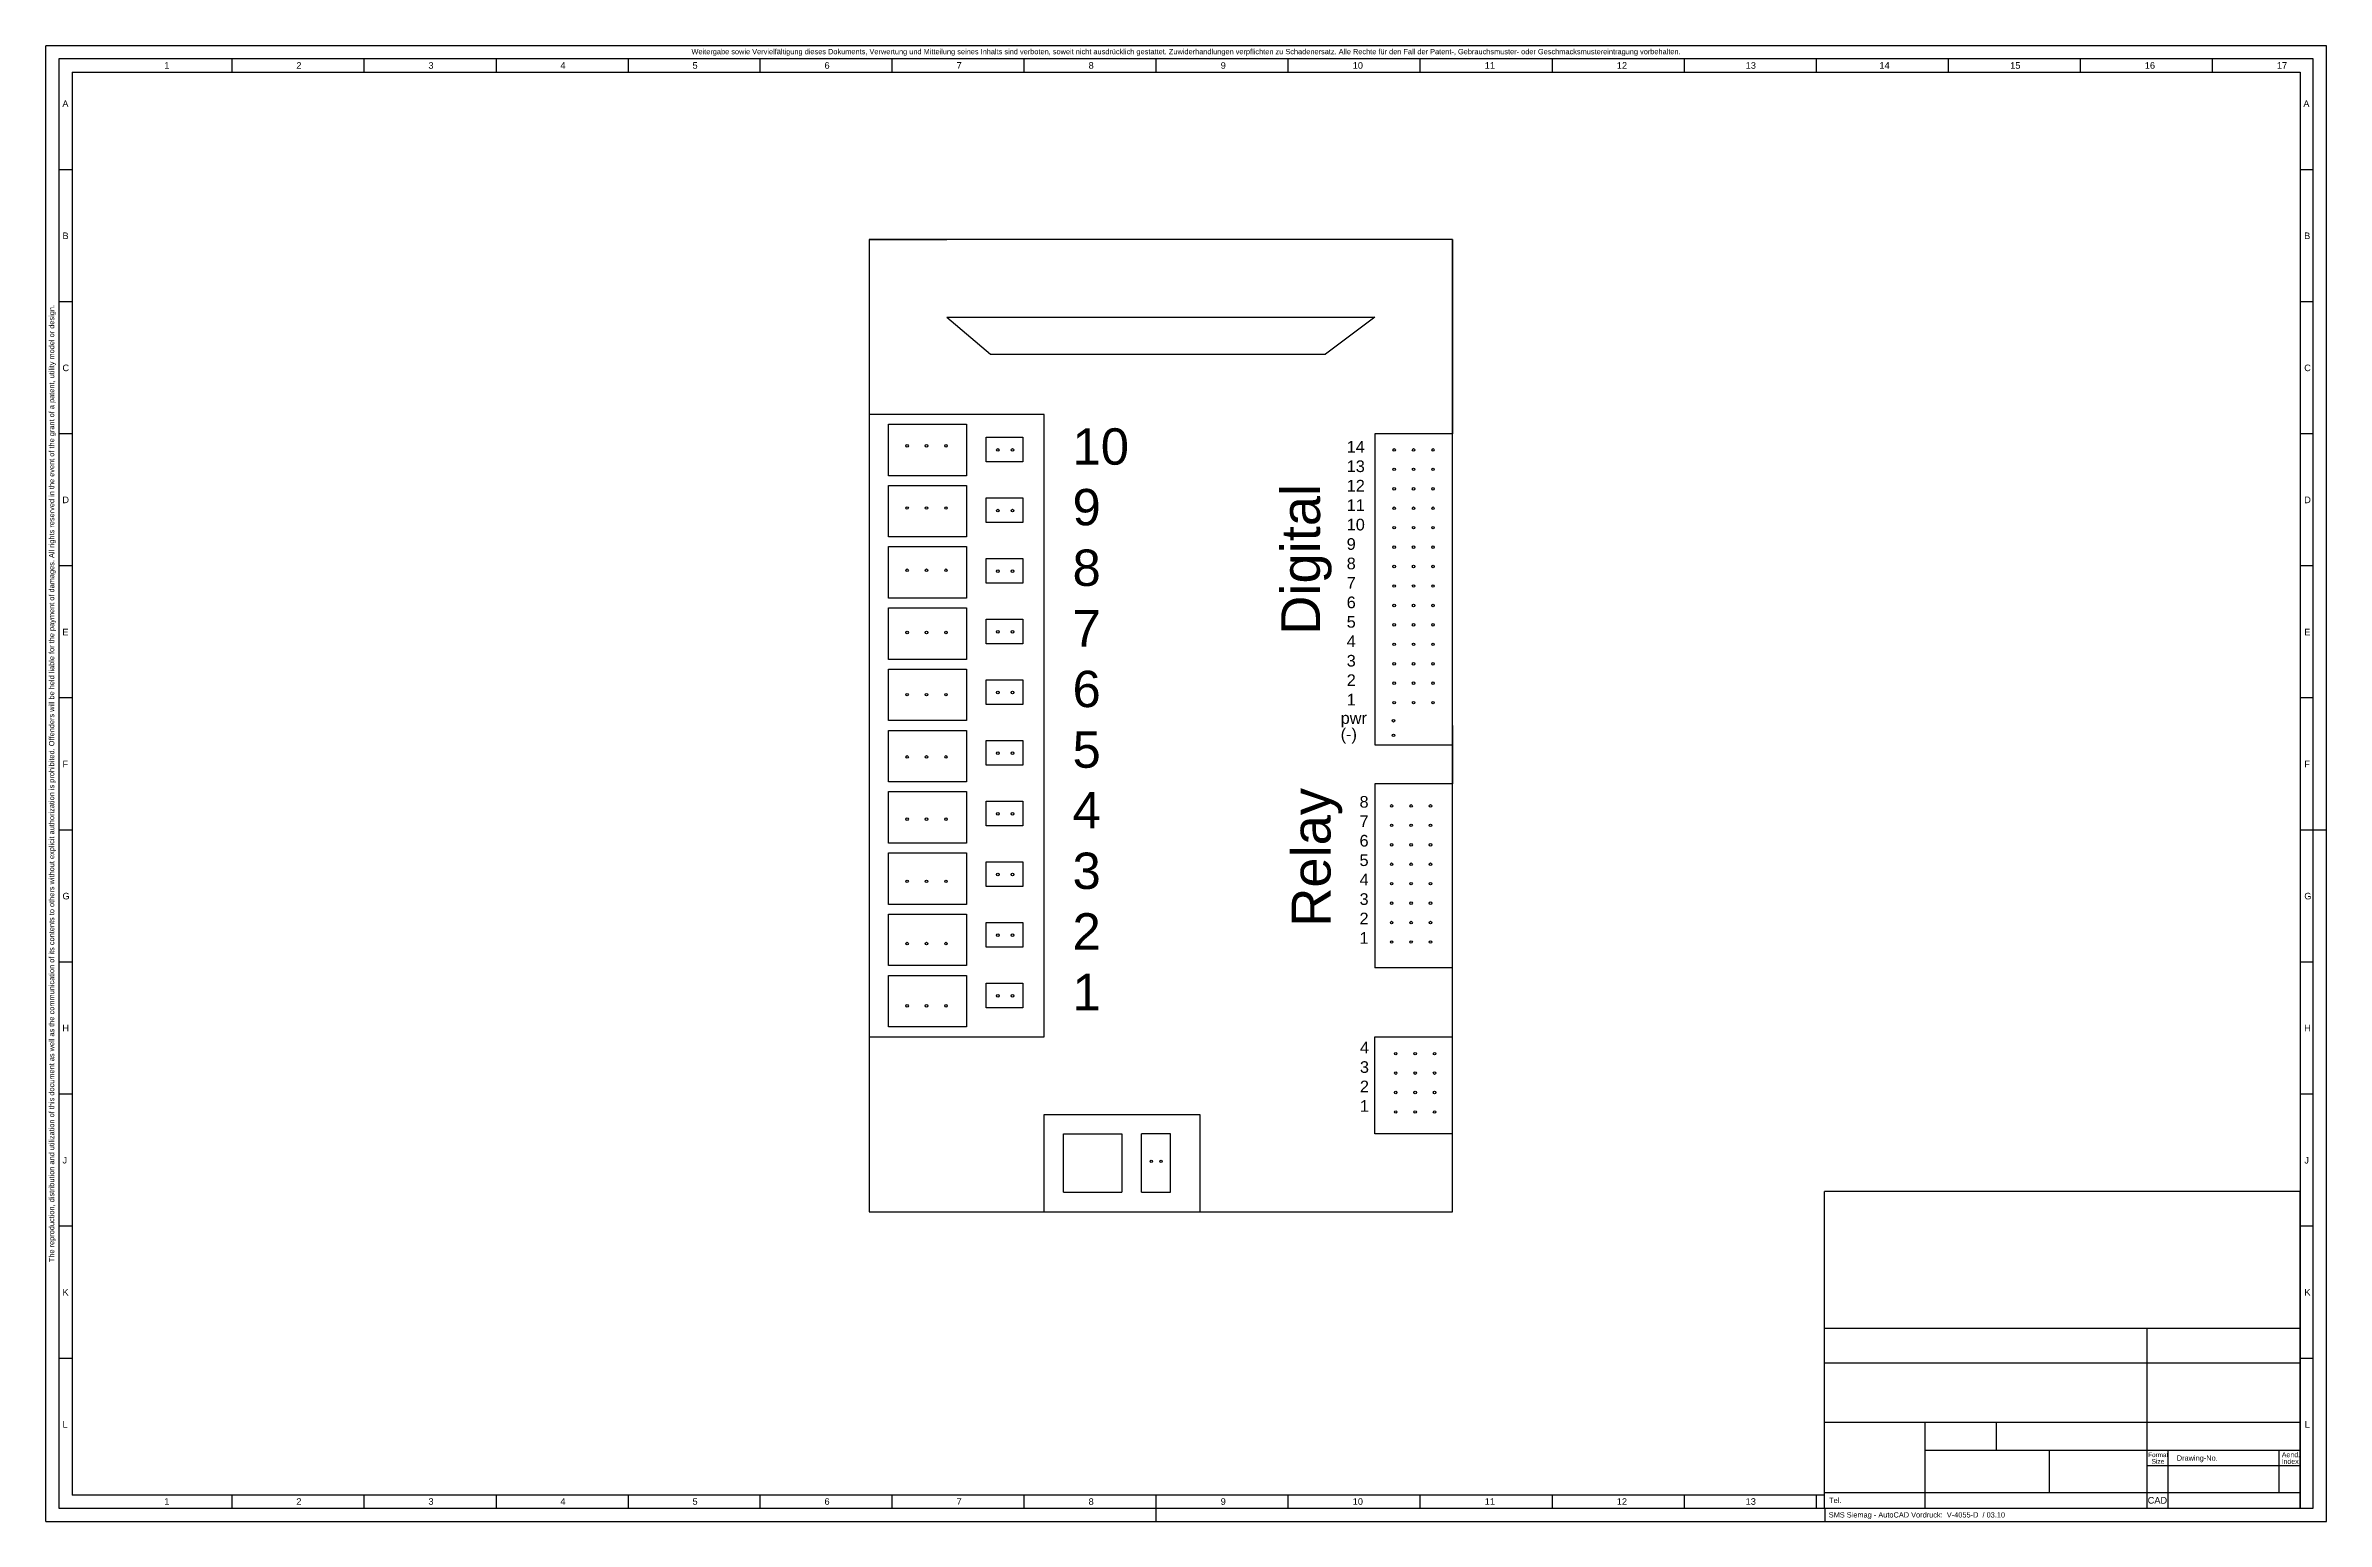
# Model space of a CAD drawing. Header units: inches. Extents: x -0.1 to 11.7, y -0.1 to 7.5.
import ezdxf
from ezdxf.enums import TextEntityAlignment as Align

# ---------------------------------------------------------------- set-up
doc = ezdxf.new("R2010")
doc.units = ezdxf.units.IN
doc.header["$MEASUREMENT"] = 0
doc.layers.add('SMSTitle', color=7, linetype='Continuous')
doc.styles.get("Standard").update_dxf_attribs({"font": 'arial.ttf'})

# ---------------------------------------------------------------- blocks, each defined once
blk = doc.blocks.new('*U1')
for p, q in [((-0.2, -0.1325), (-0.2, 0.1325)), ((-0.2, 0.1325), (0.2, 0.1325)), ((0.2, 0.1325), (0.2, -0.1325)), ((0.2, -0.1325), (-0.2, -0.1325))]:
    blk.add_line(p, q)
blk = doc.blocks.new('*U2')
at = {"color": 0, "linetype": 'ByBlock', "lineweight": -2, "transparency": 16777216}
for p in [(0, 2.835), (0, 2.52), (0, 2.205), (0, 1.89), (0, 1.575), (0, 1.26), (0, 0.945), (0, 0.63), (0, 0.315), (0, 0)]:
    blk.add_blockref('*U1', p, dxfattribs=at)
blk = doc.blocks.new('*U3')
blk.add_circle((0, 0), 0.00656)
blk = doc.blocks.new('*U4')
at = {"color": 0, "linetype": 'ByBlock', "lineweight": -2, "transparency": 16777216}
for p in [(0, 1.3), (0.1, 1.3), (0.2, 1.3), (0, 1.2), (0.1, 1.2), (0.2, 1.2), (0, 1.1), (0.1, 1.1), (0.2, 1.1), (0, 1), (0.1, 1), (0.2, 1), (0, 0.9), (0.1, 0.9), (0.2, 0.9), (0, 0.8), (0, 0.7), (0.1, 0.8), (0.1, 0.7), (0.2, 0.8), (0.2, 0.7), (0, 0.6), (0.1, 0.6), (0.2, 0.6), (0, 0.5), (0.1, 0.5), (0.2, 0.5), (0, 0.4), (0.1, 0.4), (0.2, 0.4), (0, 0.3), (0.1, 0.3), (0.2, 0.3), (0, 0.2), (0.1, 0.2), (0.2, 0.2), (0, 0.1), (0, 0), (0.1, 0.1), (0.1, 0), (0.2, 0.1), (0.2, 0)]:
    blk.add_blockref('*U3', p, dxfattribs=at)
blk = doc.blocks.new('*U5')
blk.add_circle((0, 0), 0.00656)
blk = doc.blocks.new('*U6')
at = {"color": 0, "linetype": 'ByBlock', "lineweight": -2, "transparency": 16777216}
for p in [(0, 0.7), (0.1, 0.7), (0.2, 0.7), (0, 0.6), (0.1, 0.6), (0.2, 0.6), (0, 0.5), (0.1, 0.5), (0.2, 0.5), (0, 0.4), (0.1, 0.4), (0.2, 0.4), (0, 0.3), (0.1, 0.3), (0.2, 0.3), (0, 0.2), (0.1, 0.2), (0.2, 0.2), (0, 0.1), (0, 0), (0.1, 0.1), (0.1, 0), (0.2, 0.1), (0.2, 0)]:
    blk.add_blockref('*U5', p, dxfattribs=at)
blk = doc.blocks.new('*U7')
blk.add_circle((0, 0), 0.00656)
blk = doc.blocks.new('*U8')
at = {"color": 0, "linetype": 'ByBlock', "lineweight": -2, "transparency": 16777216}
for p in [(0, 2.88), (0.1, 2.88), (0.2, 2.88), (0, 2.56), (0.1, 2.56), (0.2, 2.56), (0, 2.24), (0.1, 2.24), (0.2, 2.24), (0, 1.92), (0.1, 1.92), (0.2, 1.92), (0, 1.6), (0.1, 1.6), (0.2, 1.6), (0, 1.28), (0.1, 1.28), (0.2, 1.28), (0, 0.96), (0.1, 0.96), (0.2, 0.96), (0, 0.64), (0.1, 0.64), (0.2, 0.64), (0, 0.32), (0.1, 0.32), (0.2, 0.32), (0, 0), (0.1, 0), (0.2, 0)]:
    blk.add_blockref('*U7', p, dxfattribs=at)
blk = doc.blocks.new('*U9')
for p, q in [((-0.095, -0.063), (-0.095, 0.063)), ((-0.095, 0.063), (0.095, 0.063)), ((0.095, 0.063), (0.095, -0.063)), ((0.095, -0.063), (-0.095, -0.063))]:
    blk.add_line(p, q)
blk = doc.blocks.new('*U10')
at = {"color": 0, "linetype": 'ByBlock', "lineweight": -2, "transparency": 16777216}
for p in [(0, 2.808), (0, 2.496), (0, 2.184), (0, 1.872), (0, 1.56), (0, 1.248), (0, 0.936), (0, 0.624), (0, 0.312), (0, 0)]:
    blk.add_blockref('*U9', p, dxfattribs=at)
blk = doc.blocks.new('*U12')
blk.add_circle((0, 0), 0.00656)
blk = doc.blocks.new('*U11')
at = {"color": 0, "linetype": 'ByBlock', "lineweight": -2, "transparency": 16777216}
for p in [(0, 2.808), (0.075, 2.808), (0, 2.496), (0.075, 2.496), (0, 2.184), (0.075, 2.184), (0, 1.872), (0.075, 1.872), (0, 1.56), (0.075, 1.56), (0, 1.248), (0.075, 1.248), (0, 0.936), (0.075, 0.936), (0, 0.624), (0.075, 0.624), (0, 0.312), (0.075, 0.312), (0, 0), (0.075, 0)]:
    blk.add_blockref('*U12', p, dxfattribs=at)
blk = doc.blocks.new('*U14')
blk.add_circle((0, 0), 0.00656)
blk = doc.blocks.new('*U13')
at = {"color": 0, "linetype": 'ByBlock', "lineweight": -2, "transparency": 16777216}
for p in [(0, 0), (0.05, 0)]:
    blk.add_blockref('*U14', p, dxfattribs=at)
blk = doc.blocks.new('*U15')
blk.add_circle((0, 0), 0.00656)
blk = doc.blocks.new('*U16')
at = {"color": 0, "linetype": 'ByBlock', "lineweight": -2, "transparency": 16777216}
for p in [(0, 0.3), (0.1, 0.3), (0.2, 0.3), (0, 0.2), (0.1, 0.2), (0.2, 0.2), (0, 0.1), (0, 0), (0.1, 0.1), (0.1, 0), (0.2, 0.1), (0.2, 0)]:
    blk.add_blockref('*U15', p, dxfattribs=at)
blk = doc.blocks.new('*U17')
blk.add_circle((0, 0), 0.00656)
blk = doc.blocks.new('*U18')
at = {"color": 0, "linetype": 'ByBlock', "lineweight": -2, "transparency": 16777216}
for p in [(0, 0.075), (0, 0)]:
    blk.add_blockref('*U17', p, dxfattribs=at)
blk = doc.blocks.new('V-4055-D')
at = {"layer": 'SMSTitle', "color": 7}
for p, q in [((0, 0), (0, 22)), ((34, 22), (0, 22)), ((2.776, 21.803), (2.776, 21.606)), ((4.744, 21.803), (4.744, 21.606)), ((6.713, 21.803), (6.713, 21.606)), ((8.681, 21.803), (8.681, 21.606)), ((10.65, 21.606), (10.65, 21.801)), ((12.618, 21.606), (12.618, 21.801)), ((14.587, 21.606), (14.587, 21.801)), ((16.555, 21.606), (16.555, 21.801)), ((18.524, 21.606), (18.524, 21.801)), ((20.492, 21.606), (20.492, 21.801)), ((22.461, 21.606), (22.461, 21.801)), ((24.43, 21.606), (24.43, 21.801)), ((26.398, 21.606), (26.398, 21.801)), ((28.366, 21.606), (28.366, 21.801)), ((30.335, 21.606), (30.335, 21.801)), ((32.303, 21.606), (32.303, 21.801)), ((34, 0), (34, 22)), ((0.394, 21.606), (0.394, 0.394)), ((0.394, 21.606), (33.606, 21.606)), ((33.606, 21.606), (33.606, 0.197)), ((0.394, 20.15), (0.197, 20.15)), ((33.803, 20.15), (33.606, 20.15)), ((0.394, 18.181), (0.197, 18.181)), ((33.803, 18.181), (33.606, 18.181)), ((0.394, 16.213), (0.197, 16.213)), ((33.803, 16.213), (33.606, 16.213)), ((0.394, 14.245), (0.197, 14.245)), ((33.803, 14.245), (33.606, 14.245)), ((0.394, 12.276), (0.197, 12.276)), ((33.803, 12.276), (33.606, 12.276)), ((0.394, 10.307), (0.197, 10.307)), ((34, 10.307), (33.606, 10.307)), ((0.394, 8.339), (0.197, 8.339)), ((33.803, 8.339), (33.606, 8.339)), ((0.394, 6.37), (0.197, 6.37)), ((33.803, 6.37), (33.606, 6.37)), ((0.394, 4.402), (0.197, 4.402)), ((33.803, 4.402), (33.606, 4.402)), ((0.197, 2.433), (0.394, 2.433)), ((33.606, 2.433), (33.803, 2.433)), ((26.52, 0.394), (0.394, 0.394)), ((2.776, 0.396), (2.776, 0.199)), ((4.744, 0.396), (4.744, 0.199)), ((6.713, 0.396), (6.713, 0.199)), ((8.681, 0.396), (8.681, 0.199)), ((10.65, 0.199), (10.65, 0.394)), ((12.618, 0.199), (12.618, 0.394)), ((14.587, 0.199), (14.587, 0.394)), ((16.555, 0), (16.555, 0.394)), ((18.524, 0.199), (18.524, 0.394)), ((20.492, 0.199), (20.492, 0.394)), ((22.461, 0.199), (22.461, 0.394)), ((24.43, 0.199), (24.43, 0.394)), ((26.398, 0.199), (26.398, 0.394)), ((0, 0), (34, 0)), ((26.52, 0.197), (26.52, 0))]:
    blk.add_line(p, q, dxfattribs=at)
at = {"layer": 'SMSTitle', "color": 4}
for p, q in [((0.197, 21.803), (0.197, 0.197)), ((33.803, 21.803), (0.197, 21.803)), ((33.803, 0.197), (33.803, 21.803)), ((0.197, 0.197), (33.803, 0.197))]:
    blk.add_line(p, q, dxfattribs=at)
at = {"layer": 'SMSTitle', "color": 7}
blk.add_text('Weitergabe sowie Vervielfältigung dieses Dokuments, Verwertung und Mitteilung seines Inhalts sind verboten, soweit nicht ausdrücklich gestattet. Zuwiderhandlungen verpflichten zu Schadenersatz. Alle Rechte für den Fall der Patent-, Gebrauchsmuster- oder Geschmacksmustereintragung vorbehalten.', height=0.07874, dxfattribs=at).set_placement((17, 21.902), align=Align.MIDDLE)
for s, height, p in [('1', 0.0984, (1.768, 21.656)), ('2', 0.0984, (3.736, 21.656)), ('3', 0.0984, (5.705, 21.656)), ('4', 0.0984, (7.673, 21.656)), ('5', 0.0984, (9.642, 21.656)), ('6', 0.0984, (11.61, 21.656)), ('7', 0.0984, (13.579, 21.656)), ('8', 0.0984, (15.547, 21.656)), ('9', 0.0984, (17.516, 21.656)), ('10', 0.0984, (19.484, 21.656)), ('11', 0.0984, (21.453, 21.656)), ('12', 0.0984, (23.421, 21.656)), ('13', 0.0984, (25.342, 21.656)), ('14', 0.0984, (27.336, 21.656)), ('15', 0.0984, (29.285, 21.656)), ('16', 0.0984, (31.292, 21.656)), ('17', 0.0984, (33.261, 21.656)), ('A', 0.0984, (0.248, 21.085)), ('A', 0.0984, (33.655, 21.085)), ('B', 0.0984, (0.25, 19.117)), ('B', 0.0984, (33.667, 19.117)), ('C', 0.0984, (0.25, 17.148)), ('C', 0.0984, (33.668, 17.148)), ('D', 0.0984, (0.248, 15.18)), ('D', 0.0984, (33.668, 15.18)), ('E', 0.0984, (0.248, 13.209)), ('E', 0.0984, (33.669, 13.209)), ('F', 0.0984, (0.25, 11.242)), ('F', 0.0984, (33.67, 11.242)), ('G', 0.0984, (0.25, 9.273)), ('G', 0.0984, (33.67, 9.273)), ('H', 0.0984, (0.248, 7.305)), ('H', 0.0984, (33.667, 7.305)), ('J', 0.0984, (0.25, 5.336)), ('J', 0.0984, (33.67, 5.336)), ('K', 0.0984, (0.25, 3.368)), ('K', 0.0984, (33.671, 3.368)), ('L', 0.0984, (0.25, 1.399)), ('L', 0.0984, (33.676, 1.399)), ('1', 0.0984, (1.768, 0.248)), ('2', 0.0984, (3.736, 0.248)), ('3', 0.0984, (5.705, 0.248)), ('4', 0.0984, (7.673, 0.248)), ('5', 0.0984, (9.642, 0.248)), ('6', 0.0984, (11.61, 0.248)), ('7', 0.0984, (13.579, 0.248)), ('8', 0.0984, (15.547, 0.248)), ('9', 0.0984, (17.516, 0.248)), ('10', 0.0984, (19.484, 0.248)), ('11', 0.0984, (21.453, 0.248)), ('12', 0.0984, (23.421, 0.248)), ('13', 0.0984, (25.342, 0.248)), ('SMS Siemag - AutoCAD Vordruck:  V-4055-D  / 03.10', 0.07874, (26.58, 0.059))]:
    blk.add_text(s, height=height, dxfattribs=at).set_placement(p)
blk.add_text('The reproduction, distribution and utilization of this document as well as the communication of its contents to others without explicit authorization is prohibited. Offenders will be held liable for the payment of damages. All rights reserved in the event of the grant of a patent, utility model or design.', height=0.07874, rotation=90, dxfattribs=at).set_placement((0.098, 11), align=Align.MIDDLE)
at = {"layer": 'SMSTitle', "color": 7, "linetype": 'Continuous', "flags": 2}
blk.add_attdef('SMSTITLE-INSERT', (33.606, 0.197), '', height=0.138, dxfattribs=at)
blk = doc.blocks.new('smstitle')
at = {"layer": 'SMSTitle', "color": 4}
for p, q in [((-7.087, 2.677), (-7.087, 4.724)), ((0, 4.724), (-7.087, 4.724)), ((0, 2.677), (0, 4.724)), ((0, 2.677), (-7.087, 2.677)), ((-7.087, 0), (-7.087, 2.677)), ((-2.283, 2.677), (-2.283, 0)), ((0, 0), (0, 2.677)), ((0, 2.165), (-7.087, 2.165)), ((0, 1.28), (-7.087, 1.28)), ((-5.591, 1.28), (-5.591, 0)), ((-5.591, 0.866), (0, 0.866)), ((-3.74, 0.866), (-3.74, 0.236)), ((-1.969, 0.866), (-1.969, 0)), ((-0.315, 0.866), (-0.315, 0.236)), ((-7.087, 0.236), (0, 0.236))]:
    blk.add_line(p, q, dxfattribs=at)
at = {"layer": 'SMSTitle', "color": 7}
blk.add_line((-4.528, 1.28), (-4.528, 0.866), dxfattribs=at)
at = {"layer": 'SMSTitle', "color": 7, "lineweight": 25}
blk.add_line((0, 0.63), (-2.283, 0.63), dxfattribs=at)
for s, height, p in [('Format', 0.0669, (-2.262, 0.762)), ('Size', 0.0709, (-2.214, 0.663)), ('Aend.', 0.0748, (-0.272, 0.76)), ('Index', 0.0748, (-0.276, 0.661))]:
    blk.add_text(s, height=height, dxfattribs=at).set_placement(p)
blk.add_text('Drawing-No.', height=0.07874, dxfattribs=at).set_placement((-1.838, 0.748), align=Align.MIDDLE_LEFT)
for s, height, p in [('Tel.', 0.0787, (-6.929, 0.118)), ('CAD', 0.0984, (-2.126, 0.118))]:
    blk.add_text(s, height=height, dxfattribs=at).set_placement(p, align=Align.MIDDLE_CENTER)

msp = doc.modelspace()

# ---------------------------------------------------------------- linework, layer by layer
for p, q in [((7.171, 6.526), (4.171, 6.526)), ((4.171, 6.526), (4.171, 1.526)), ((4.171, 6.526), (4.571, 6.526)), ((7.171, 1.526), (7.171, 6.526)), ((7.171, 6.526), (7.171, 5.526)), ((4.571, 6.126), (6.771, 6.126)), ((4.571, 6.126), (4.795, 5.936)), ((6.771, 6.126), (6.518, 5.936)), ((4.795, 5.936), (6.518, 5.936)), ((5.071, 5.626), (4.171, 5.626)), ((5.071, 2.426), (5.071, 5.626)), ((7.171, 5.526), (6.771, 5.526)), ((6.771, 5.526), (6.771, 4.776)), ((6.771, 4.776), (6.771, 3.928)), ((7.171, 4.026), (7.171, 3.726)), ((6.771, 3.928), (7.171, 3.928)), ((7.171, 3.726), (6.771, 3.726)), ((6.771, 3.726), (6.771, 2.781)), ((7.171, 2.781), (6.771, 2.781)), ((7.171, 2.426), (7.171, 2.626)), ((4.171, 2.426), (5.071, 2.426)), ((6.771, 1.926), (6.771, 2.426)), ((6.771, 2.426), (7.171, 2.426)), ((5.071, 1.526), (5.071, 2.026)), ((5.071, 2.026), (5.871, 2.026)), ((5.871, 2.026), (5.871, 1.526)), ((5.171, 1.626), (5.171, 1.926)), ((5.171, 1.926), (5.471, 1.926)), ((5.471, 1.926), (5.471, 1.626)), ((5.571, 1.626), (5.571, 1.926)), ((5.72, 1.926), (5.571, 1.926)), ((5.72, 1.626), (5.72, 1.926)), ((7.171, 1.926), (6.771, 1.926)), ((4.171, 1.526), (7.171, 1.526)), ((5.071, 1.526), (5.171, 1.526)), ((5.171, 1.626), (5.471, 1.626)), ((5.571, 1.626), (5.72, 1.626))]:
    msp.add_line(p, q)

# ---------------------------------------------------------------- block references
at = {"xscale": 0.3449970174493289, "yscale": 0.3449970174493289, "zscale": 0.3449970174493289}
for name, p in [('V-4055-D', (-0.064, -0.067)), ('smstitle', (11.53, 0.001))]:
    msp.add_blockref(name, p, dxfattribs=at)
for name, p in [('*U2', (4.471, 2.609)), ('*U8', (4.366, 2.585)), ('*U10', (4.867, 2.638)), ('*U11', (4.833, 2.636)), ('*U4', (6.871, 4.144)), ('*U18', (6.868, 3.976)), ('*U6', (6.858, 2.913)), ('*U16', (6.879, 2.039)), ('*U13', (5.622, 1.785))]:
    msp.add_blockref(name, p)

# ---------------------------------------------------------------- texts
at = {"attachment_point": 1}
for s, width, insert, char_height in [('10\\P9\\P8\\P7\\P6\\P5\\P4\\P3\\P2\\P1', 0.33296, (5.217, 5.555), 0.187), ('14\\P13\\P12\\P11\\P10\\P9\\P8\\P7\\P6\\P5\\P4\\P3\\P2\\P1', 0.33296, (6.627, 5.49), 0.06), ('(-)', 0.47735, (6.596, 4.012), 0.06), ('pwr', 0.47735, (6.596, 4.095), 0.06), ('8\\P7\\P6\\P5\\P4\\P3\\P2\\P1', 0.33296, (6.693, 3.664), 0.06), ('4\\P3\\P2\\P1', 0.33296, (6.695, 2.4), 0.06)]:
    msp.add_mtext_dynamic_manual_height_columns(s, width=width, gutter_width=1, heights=[0], dxfattribs=dict(at, insert=insert, char_height=char_height))
at = {"char_height": 0.2, "attachment_point": 1, "rotation": 90}
for s, insert in [('Digital', (6.29, 4.493)), ('Relay', (6.344, 2.991))]:
    msp.add_mtext_dynamic_manual_height_columns(s, width=1.68364, gutter_width=1, heights=[0], dxfattribs=dict(at, insert=insert))

doc.saveas('drawing.dxf')
